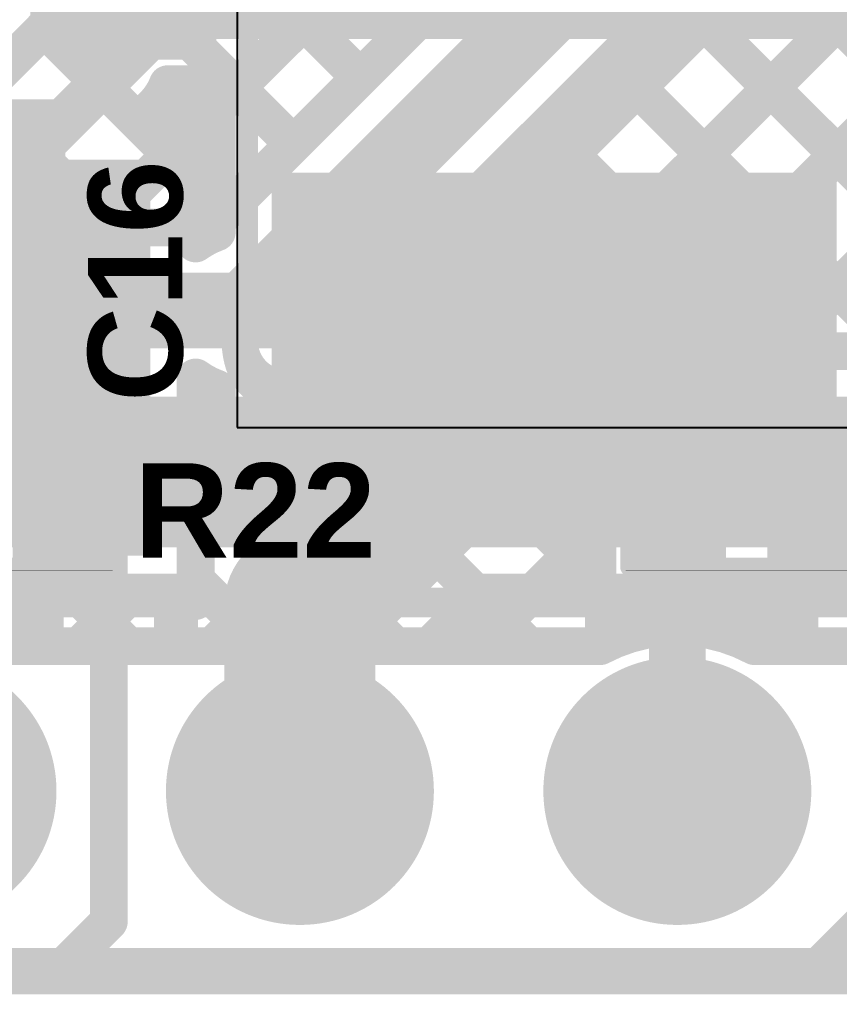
# Model space of a CAD drawing. Header units: millimetres. Extents: x 0.01 to 1.77, y 0.01 to 0.78.
# Drawn here: x 0.6863 to 0.9036, y 0.0067 to 0.2651 of the extents above; entities that cross this region are included whole.
import ezdxf

# ---------------------------------------------------------------- set-up
doc = ezdxf.new("R2010")
doc.units = ezdxf.units.MM
doc.header["$MEASUREMENT"] = 0
for name, color, linetype in [('BottomLayer', 5, 'Continuous'), ('BottomOverlay', 54, 'Continuous'), ('BottomSolder', 6, 'Continuous'), ('MultiLayer', 9, 'Continuous'), ('PadHoleLayer', 156, 'Continuous'), ('TopLayer', 1, 'Continuous'), ('TopOverlay', 2, 'Continuous'), ('TopPaste', 8, 'Continuous'), ('TopSolder', 216, 'Continuous'), ('ViaHoleLayer', 16, 'Continuous')]:
    doc.layers.add(name, color=color, linetype=linetype)
doc.styles.add('Arial', font='arialbd.ttf', dxfattribs={"height": 0.2})

# ---------------------------------------------------------------- blocks, each defined once
blk = doc.blocks.new('R__0402_9')
at = {"layer": 'TopLayer'}
for points in [[(-0.0275, -0.0125), (-0.0275, 0.0125), (-0.0095, 0.0125), (-0.0095, -0.0125)], [(0.0095, -0.0125), (0.0095, 0.0125), (0.0275, 0.0125), (0.0275, -0.0125)]]:
    blk.add_hatch(color=1, dxfattribs=at).paths.add_polyline_path(points)
at = {"layer": 'TopPaste'}
for points in [[(-0.0275, -0.0125), (-0.0275, 0.0125), (-0.0095, 0.0125), (-0.0095, -0.0125)], [(0.0095, -0.0125), (0.0095, 0.0125), (0.0275, 0.0125), (0.0275, -0.0125)]]:
    blk.add_hatch(color=8, dxfattribs=at).paths.add_polyline_path(points)
at = {"layer": 'TopSolder'}
for points in [[(-0.0315, -0.0165), (-0.0315, 0.0165), (-0.0055, 0.0165), (-0.0055, -0.0165)], [(0.0055, -0.0165), (0.0055, 0.0165), (0.0315, 0.0165), (0.0315, -0.0165)]]:
    blk.add_hatch(color=216, dxfattribs=at).paths.add_polyline_path(points)
at = {"layer": 'TopOverlay'}
for points, const_width in [([(-0.031, -0.016), (-0.031, 0.016)], 0.005), ([(-0.031, 0.016), (0.031, 0.016)], 0.005), ([(0.031, -0.016), (0.031, 0.016)], 0.005), ([(-0.031, -0.016), (0.031, -0.016)], 0.005), ([(-0.032, -0.017), (0.032, -0.017)], 0.000127)]:
    blk.add_lwpolyline(points, dxfattribs=dict(at, const_width=const_width))
for points, const_width in [([(-0.03225, 0.016, 1), (-0.02975, 0.016, 1)], 0.0025), ([(-0.03225, 0.016, 1), (-0.02975, 0.016, 1)], 0.0025), ([(0.02975, 0.016, 1), (0.03225, 0.016, 1)], 0.0025), ([(0.02975, 0.016, 1), (0.03225, 0.016, 1)], 0.0025), ([(-0.03225, -0.016, 1), (-0.02975, -0.016, 1)], 0.0025), ([(-0.03225, -0.016, 1), (-0.02975, -0.016, 1)], 0.0025), ([(0.02975, -0.016, 1), (0.03225, -0.016, 1)], 0.0025), ([(0.02975, -0.016, 1), (0.03225, -0.016, 1)], 0.0025), ([(-0.03203, -0.017, 1), (-0.03197, -0.017, 1)], 0.0000635), ([(0.03197, -0.017, 1), (0.03203, -0.017, 1)], 0.0000635)]:
    blk.add_lwpolyline(points, format="xyb", close=True, dxfattribs=dict(at, const_width=const_width))
blk = doc.blocks.new('R__0402_10')
at = {"layer": 'TopLayer'}
for points in [[(-0.0275, -0.0125), (-0.0275, 0.0125), (-0.0095, 0.0125), (-0.0095, -0.0125)], [(0.0095, -0.0125), (0.0095, 0.0125), (0.0275, 0.0125), (0.0275, -0.0125)]]:
    blk.add_hatch(color=1, dxfattribs=at).paths.add_polyline_path(points)
at = {"layer": 'TopPaste'}
for points in [[(-0.0275, -0.0125), (-0.0275, 0.0125), (-0.0095, 0.0125), (-0.0095, -0.0125)], [(0.0095, -0.0125), (0.0095, 0.0125), (0.0275, 0.0125), (0.0275, -0.0125)]]:
    blk.add_hatch(color=8, dxfattribs=at).paths.add_polyline_path(points)
at = {"layer": 'TopSolder'}
for points in [[(-0.0315, -0.0165), (-0.0315, 0.0165), (-0.0055, 0.0165), (-0.0055, -0.0165)], [(0.0055, -0.0165), (0.0055, 0.0165), (0.0315, 0.0165), (0.0315, -0.0165)]]:
    blk.add_hatch(color=216, dxfattribs=at).paths.add_polyline_path(points)
at = {"layer": 'TopOverlay'}
for points, const_width in [([(-0.031, -0.016), (-0.031, 0.016)], 0.005), ([(-0.031, 0.016), (0.031, 0.016)], 0.005), ([(0.031, -0.016), (0.031, 0.016)], 0.005), ([(-0.031, -0.016), (0.031, -0.016)], 0.005), ([(-0.032, -0.017), (0.032, -0.017)], 0.000127)]:
    blk.add_lwpolyline(points, dxfattribs=dict(at, const_width=const_width))
for points, const_width in [([(-0.03225, 0.016, 1), (-0.02975, 0.016, 1)], 0.0025), ([(-0.03225, 0.016, 1), (-0.02975, 0.016, 1)], 0.0025), ([(0.02975, 0.016, 1), (0.03225, 0.016, 1)], 0.0025), ([(0.02975, 0.016, 1), (0.03225, 0.016, 1)], 0.0025), ([(-0.03225, -0.016, 1), (-0.02975, -0.016, 1)], 0.0025), ([(-0.03225, -0.016, 1), (-0.02975, -0.016, 1)], 0.0025), ([(0.02975, -0.016, 1), (0.03225, -0.016, 1)], 0.0025), ([(0.02975, -0.016, 1), (0.03225, -0.016, 1)], 0.0025), ([(-0.03203, -0.017, 1), (-0.03197, -0.017, 1)], 0.0000635), ([(0.03197, -0.017, 1), (0.03203, -0.017, 1)], 0.0000635)]:
    blk.add_lwpolyline(points, format="xyb", close=True, dxfattribs=dict(at, const_width=const_width))
blk = doc.blocks.new('HDR1X10_30')
at = {"layer": 'BottomLayer'}
h = blk.add_hatch(color=5, dxfattribs=at)
edge = h.paths.add_edge_path()
edge.add_arc((0.1, 0), 0.0315, 0, 360)
h = blk.add_hatch(color=5, dxfattribs=at)
edge = h.paths.add_edge_path()
edge.add_arc((0.2, 0), 0.0315, 0, 360)
h = blk.add_hatch(color=5, dxfattribs=at)
edge = h.paths.add_edge_path()
edge.add_arc((0.3, 0), 0.0315, 0, 360)
at = {"layer": 'BottomSolder'}
h = blk.add_hatch(color=6, dxfattribs=at)
edge = h.paths.add_edge_path()
edge.add_arc((0.1, 0), 0.0355, 0, 360)
h = blk.add_hatch(color=6, dxfattribs=at)
edge = h.paths.add_edge_path()
edge.add_arc((0.2, 0), 0.0355, 0, 360)
h = blk.add_hatch(color=6, dxfattribs=at)
edge = h.paths.add_edge_path()
edge.add_arc((0.3, 0), 0.0355, 0, 360)
at = {"layer": 'MultiLayer'}
h = blk.add_hatch(color=9, dxfattribs=at)
edge = h.paths.add_edge_path()
edge.add_arc((0.1, 0), 0.0315, 0, 360)
h = blk.add_hatch(color=9, dxfattribs=at)
edge = h.paths.add_edge_path()
edge.add_arc((0.2, 0), 0.0315, 0, 360)
h = blk.add_hatch(color=9, dxfattribs=at)
edge = h.paths.add_edge_path()
edge.add_arc((0.3, 0), 0.0315, 0, 360)
at = {"layer": 'PadHoleLayer'}
h = blk.add_hatch(color=156, dxfattribs=at)
edge = h.paths.add_edge_path()
edge.add_arc((0.1, 0), 0.01969, 0, 360)
h = blk.add_hatch(color=156, dxfattribs=at)
edge = h.paths.add_edge_path()
edge.add_arc((0.2, 0), 0.01969, 0, 360)
at = {"layer": 'TopLayer'}
h = blk.add_hatch(color=1, dxfattribs=at)
edge = h.paths.add_edge_path()
edge.add_arc((0.1, 0), 0.0315, 0, 360)
h = blk.add_hatch(color=1, dxfattribs=at)
edge = h.paths.add_edge_path()
edge.add_arc((0.2, 0), 0.0315, 0, 360)
h = blk.add_hatch(color=1, dxfattribs=at)
edge = h.paths.add_edge_path()
edge.add_arc((0.3, 0), 0.0315, 0, 360)
at = {"layer": 'TopSolder'}
h = blk.add_hatch(color=216, dxfattribs=at)
edge = h.paths.add_edge_path()
edge.add_arc((0.1, 0), 0.0355, 0, 360)
h = blk.add_hatch(color=216, dxfattribs=at)
edge = h.paths.add_edge_path()
edge.add_arc((0.2, 0), 0.0355, 0, 360)
h = blk.add_hatch(color=216, dxfattribs=at)
edge = h.paths.add_edge_path()
edge.add_arc((0.3, 0), 0.0355, 0, 360)
at = {"layer": 'TopOverlay', "const_width": 0.00787}
for points in [[(0.95, 0.05), (0.025, 0.05)], [(0.95, -0.05), (-0.05, -0.05)]]:
    blk.add_lwpolyline(points, dxfattribs=at)
blk = doc.blocks.new('74404041010_36')
at = {"layer": 'TopLayer'}
for points in [[(-0.08957, 0.07087), (-0.03051, 0.07087), (-0.03051, -0.07087), (-0.08957, -0.07087)], [(0.03051, 0.07087), (0.08957, 0.07087), (0.08957, -0.07087), (0.03051, -0.07087)]]:
    blk.add_hatch(color=1, dxfattribs=at).paths.add_polyline_path(points)
at = {"layer": 'TopPaste'}
for points in [[(-0.08957, 0.07087), (-0.03051, 0.07087), (-0.03051, -0.07087), (-0.08957, -0.07087)], [(0.03051, 0.07087), (0.08957, 0.07087), (0.08957, -0.07087), (0.03051, -0.07087)]]:
    blk.add_hatch(color=8, dxfattribs=at).paths.add_polyline_path(points)
at = {"layer": 'TopSolder'}
for points in [[(-0.09357, 0.07487), (-0.02651, 0.07487), (-0.02651, -0.07487), (-0.09357, -0.07487)], [(0.02651, 0.07487), (0.09357, 0.07487), (0.09357, -0.07487), (0.02651, -0.07487)]]:
    blk.add_hatch(color=216, dxfattribs=at).paths.add_polyline_path(points)
at = {"layer": 'TopOverlay', "const_width": 0.005}
for points in [[(0.053, 0.081), (-0.054, 0.081)], [(0.053, -0.081), (-0.054, -0.081)]]:
    blk.add_lwpolyline(points, dxfattribs=at)
at = {"layer": 'TopOverlay', "const_width": 0.0025}
for points in [[(-0.05525, 0.081, 1), (-0.05275, 0.081, 1)], [(0.05175, 0.081, 1), (0.05425, 0.081, 1)], [(-0.05525, -0.081, 1), (-0.05275, -0.081, 1)], [(0.05175, -0.081, 1), (0.05425, -0.081, 1)]]:
    blk.add_lwpolyline(points, format="xyb", close=True, dxfattribs=at)
blk = doc.blocks.new('C__0805_45')
at = {"layer": 'TopLayer'}
for points in [[(-0.06, 0.03), (-0.02, 0.03), (-0.02, -0.03), (-0.06, -0.03)], [(0.02, 0.03), (0.06, 0.03), (0.06, -0.03), (0.02, -0.03)]]:
    blk.add_hatch(color=1, dxfattribs=at).paths.add_polyline_path(points)
at = {"layer": 'TopPaste'}
for points in [[(-0.06, 0.03), (-0.02, 0.03), (-0.02, -0.03), (-0.06, -0.03)], [(0.02, 0.03), (0.06, 0.03), (0.06, -0.03), (0.02, -0.03)]]:
    blk.add_hatch(color=8, dxfattribs=at).paths.add_polyline_path(points)
at = {"layer": 'TopSolder'}
for points in [[(-0.06276, 0.03276), (-0.01724, 0.03276), (-0.01724, -0.03276), (-0.06276, -0.03276)], [(0.01724, 0.03276), (0.06276, 0.03276), (0.06276, -0.03276), (0.01724, -0.03276)]]:
    blk.add_hatch(color=216, dxfattribs=at).paths.add_polyline_path(points)
at = {"layer": 'TopOverlay', "const_width": 0.005}
for points in [[(-0.064, 0.034), (-0.024, 0.034)], [(-0.064, -0.034), (-0.064, 0.034)], [(0.024, 0.034), (0.064, 0.034)], [(0.064, -0.034), (0.064, 0.034)], [(-0.064, -0.034), (-0.024, -0.034)], [(0.024, -0.034), (0.064, -0.034)]]:
    blk.add_lwpolyline(points, dxfattribs=at)
at = {"layer": 'TopOverlay', "const_width": 0.0025}
for points in [[(-0.06525, 0.034, 1), (-0.06275, 0.034, 1)], [(-0.06525, 0.034, 1), (-0.06275, 0.034, 1)], [(-0.02525, 0.034, 1), (-0.02275, 0.034, 1)], [(0.02275, 0.034, 1), (0.02525, 0.034, 1)], [(0.06275, 0.034, 1), (0.06525, 0.034, 1)], [(0.06275, 0.034, 1), (0.06525, 0.034, 1)], [(-0.06525, -0.034, 1), (-0.06275, -0.034, 1)], [(-0.06525, -0.034, 1), (-0.06275, -0.034, 1)], [(-0.02525, -0.034, 1), (-0.02275, -0.034, 1)], [(0.02275, -0.034, 1), (0.02525, -0.034, 1)], [(0.06275, -0.034, 1), (0.06525, -0.034, 1)], [(0.06275, -0.034, 1), (0.06525, -0.034, 1)]]:
    blk.add_lwpolyline(points, format="xyb", close=True, dxfattribs=at)
blk = doc.blocks.new('C__0805_46')
at = {"layer": 'TopLayer'}
for points in [[(-0.06, 0.03), (-0.02, 0.03), (-0.02, -0.03), (-0.06, -0.03)], [(0.02, 0.03), (0.06, 0.03), (0.06, -0.03), (0.02, -0.03)]]:
    blk.add_hatch(color=1, dxfattribs=at).paths.add_polyline_path(points)
at = {"layer": 'TopPaste'}
for points in [[(-0.06, 0.03), (-0.02, 0.03), (-0.02, -0.03), (-0.06, -0.03)], [(0.02, 0.03), (0.06, 0.03), (0.06, -0.03), (0.02, -0.03)]]:
    blk.add_hatch(color=8, dxfattribs=at).paths.add_polyline_path(points)
at = {"layer": 'TopSolder'}
for points in [[(-0.06276, 0.03276), (-0.01724, 0.03276), (-0.01724, -0.03276), (-0.06276, -0.03276)], [(0.01724, 0.03276), (0.06276, 0.03276), (0.06276, -0.03276), (0.01724, -0.03276)]]:
    blk.add_hatch(color=216, dxfattribs=at).paths.add_polyline_path(points)
at = {"layer": 'TopOverlay', "const_width": 0.005}
for points in [[(-0.064, 0.034), (-0.024, 0.034)], [(-0.064, -0.034), (-0.064, 0.034)], [(0.024, 0.034), (0.064, 0.034)], [(0.064, -0.034), (0.064, 0.034)], [(-0.064, -0.034), (-0.024, -0.034)], [(0.024, -0.034), (0.064, -0.034)]]:
    blk.add_lwpolyline(points, dxfattribs=at)
at = {"layer": 'TopOverlay', "const_width": 0.0025}
for points in [[(-0.06525, 0.034, 1), (-0.06275, 0.034, 1)], [(-0.06525, 0.034, 1), (-0.06275, 0.034, 1)], [(-0.02525, 0.034, 1), (-0.02275, 0.034, 1)], [(0.02275, 0.034, 1), (0.02525, 0.034, 1)], [(0.06275, 0.034, 1), (0.06525, 0.034, 1)], [(0.06275, 0.034, 1), (0.06525, 0.034, 1)], [(-0.06525, -0.034, 1), (-0.06275, -0.034, 1)], [(-0.06525, -0.034, 1), (-0.06275, -0.034, 1)], [(-0.02525, -0.034, 1), (-0.02275, -0.034, 1)], [(0.02275, -0.034, 1), (0.02525, -0.034, 1)], [(0.06275, -0.034, 1), (0.06525, -0.034, 1)], [(0.06275, -0.034, 1), (0.06525, -0.034, 1)]]:
    blk.add_lwpolyline(points, format="xyb", close=True, dxfattribs=at)

msp = doc.modelspace()

# ---------------------------------------------------------------- hatches: boundary and pattern name
at = {"layer": 'BottomLayer'}
h = msp.add_hatch(color=5, dxfattribs=at)
edge = h.paths.add_edge_path()
edge.add_arc((0.746, 0.188), 0.00787, 0, 360)
at = {"layer": 'TopLayer'}
for points in [[(0.692, 0.26), (0.899, 0.26), (0.899, 0.342), (0.692, 0.342)], [(0.65, 0.159), (0.694, 0.159), (0.694, 0.228), (0.65, 0.228)], [(0.688, 0.123), (0.721, 0.123), (0.721, 0.228), (0.688, 0.228)], [(0.889, 0.123), (1.505, 0.123), (1.505, 0.149), (0.889, 0.149)]]:
    msp.add_hatch(color=1, dxfattribs=at).paths.add_polyline_path(points)
h = msp.add_hatch(color=1, dxfattribs=at)
edge = h.paths.add_edge_path()
edge.add_arc((0.746, 0.188), 0.00787, 0, 360)
at = {"layer": 'ViaHoleLayer'}
h = msp.add_hatch(color=16, dxfattribs=at)
edge = h.paths.add_edge_path()
edge.add_arc((0.746, 0.188), 0.00591, 0, 360)

# ---------------------------------------------------------------- linework, layer by layer
at = {"layer": 'BottomLayer'}
for points, const_width in [([(0.78024, 0.1772), (1.13205, 0.529)], 0.01), ([(0.67162, 0.21), (0.84845, 0.38682)], 0.01), ([(0.70698, 0.21), (0.845, 0.34802)], 0.01), ([(0.71791, 0.34379), (0.79429, 0.26741)], 0.01), ([(0.70023, 0.32612), (0.77662, 0.24973)], 0.01), ([(0.73689, 0.21), (0.845, 0.31811)], 0.01), ([(0.746, 0.188), (0.867, 0.309)], 0.02), ([(0.68255, 0.30844), (0.75894, 0.23205)], 0.01), ([(0.76631, 0.1772), (0.88252, 0.2934)], 0.01), ([(0.87844, 0.28933), (0.911, 0.25677)], 0.01), ([(0.8156, 0.1772), (0.911, 0.2726)], 0.01), ([(0.86076, 0.27165), (0.91017, 0.22224)], 0.01), ([(0.66331, 0.2332), (0.69156, 0.26144)], 0.01), ([(0.69282, 0.26282), (0.74126, 0.21437)], 0.01), ([(0.84308, 0.25397), (0.91986, 0.1772)], 0.01), ([(0.6752, 0.24508), (0.71028, 0.21)], 0.01), ([(0.82541, 0.23629), (0.8845, 0.1772)], 0.01), ([(0.85095, 0.1772), (0.91047, 0.23672)], 0.01), ([(0.80773, 0.21862), (0.84915, 0.1772)], 0.01), ([(0.62, 0.21), (0.73689, 0.21)], 0.01), ([(0.88631, 0.1772), (0.91891, 0.2098)], 0.01), ([(0.79005, 0.20094), (0.81379, 0.1772)], 0.01), ([(0.62, 0.188), (0.746, 0.188)], 0.02), ([(0.77237, 0.18326), (0.77844, 0.1772)], 0.01), ([(0.76631, 0.1772), (0.7958, 0.1772)], 0.01), ([(0.7958, 0.1772), (0.9368, 0.1772)], 0.01), ([(0.6022, 0.1452), (0.7958, 0.1452)], 0.04), ([(0.76063, 0.11002), (0.7958, 0.1452)], 0.04), ([(0.7958, 0.1452), (0.9368, 0.1452)], 0.04), ([(0.76063, 0.06063), (0.76063, 0.11002)], 0.04), ([(0.61545, 0.1132), (0.72879, 0.1132)], 0.01), ([(0.70102, 0.1132), (0.71521, 0.099)], 0.01), ([(0.70205, 0.099), (0.71624, 0.1132)], 0.01), ([(0.79486, 0.099), (0.80906, 0.1132)], 0.01), ([(0.80807, 0.11221), (0.82128, 0.099)], 0.01), ([(0.80811, 0.099), (0.82231, 0.1132)], 0.01), ([(0.80906, 0.1132), (0.92355, 0.1132)], 0.01), ([(0.84244, 0.1132), (0.85231, 0.10332)], 0.01), ([(0.84609, 0.10162), (0.85766, 0.1132)], 0.01), ([(0.87779, 0.1132), (0.89199, 0.099)], 0.01), ([(0.8796, 0.09977), (0.89302, 0.1132)], 0.01), ([(0.72863, 0.099), (0.72863, 0.11002)], 0.01), ([(0.68112, 0.099), (0.72863, 0.099)], 0.01), ([(0.79486, 0.099), (0.84014, 0.099)], 0.01), ([(0.88112, 0.099), (0.91713, 0.099)], 0.01)]:
    msp.add_lwpolyline(points, dxfattribs=dict(at, const_width=const_width))
at = {"layer": 'BottomLayer', "const_width": 0.01}
for points in [[(0.698, 0.277, -0.198912), (0.69156, 0.26144)], [(0.72863, 0.11002, -0.024832), (0.72879, 0.1132)], [(0.72863, 0.11002, -0.024832), (0.72879, 0.1132)], [(0.84014, 0.099, -0.250229), (0.88112, 0.099)]]:
    msp.add_lwpolyline(points, format="xyb", dxfattribs=at)
at = {"layer": 'BottomLayer'}
for points, const_width in [([(0.79179, 0.26741, 1), (0.79679, 0.26741, 1)], 0.005), ([(0.68906, 0.26144, 1), (0.69406, 0.26144, 1)], 0.005), ([(0.68906, 0.26144, 1), (0.69406, 0.26144, 1)], 0.005), ([(0.69032, 0.26282, 1), (0.69532, 0.26282, 1)], 0.005), ([(0.84058, 0.25397, 1), (0.84558, 0.25397, 1)], 0.005), ([(0.77412, 0.24973, 1), (0.77912, 0.24973, 1)], 0.005), ([(0.82291, 0.23629, 1), (0.82791, 0.23629, 1)], 0.005), ([(0.75644, 0.23205, 1), (0.76144, 0.23205, 1)], 0.005), ([(0.80523, 0.21862, 1), (0.81023, 0.21862, 1)], 0.005), ([(0.73876, 0.21437, 1), (0.74376, 0.21437, 1)], 0.005), ([(0.70448, 0.21, 1), (0.70948, 0.21, 1)], 0.005), ([(0.70778, 0.21, 1), (0.71278, 0.21, 1)], 0.005), ([(0.73439, 0.21, 1), (0.73939, 0.21, 1)], 0.005), ([(0.73439, 0.21, 1), (0.73939, 0.21, 1)], 0.005), ([(0.78755, 0.20094, 1), (0.79255, 0.20094, 1)], 0.005), ([(0.741, 0.188, 1), (0.751, 0.188, 1)], 0.01), ([(0.741, 0.188, 1), (0.751, 0.188, 1)], 0.01), ([(0.76987, 0.18326, 1), (0.77487, 0.18326, 1)], 0.005), ([(0.76381, 0.1772, 1), (0.76881, 0.1772, 1)], 0.005), ([(0.76381, 0.1772, 1), (0.76881, 0.1772, 1)], 0.005), ([(0.77594, 0.1772, 1), (0.78094, 0.1772, 1)], 0.005), ([(0.77774, 0.1772, 1), (0.78274, 0.1772, 1)], 0.005), ([(0.7933, 0.1772, 1), (0.7983, 0.1772, 1)], 0.005), ([(0.7933, 0.1772, 1), (0.7983, 0.1772, 1)], 0.005), ([(0.81129, 0.1772, 1), (0.81629, 0.1772, 1)], 0.005), ([(0.8131, 0.1772, 1), (0.8181, 0.1772, 1)], 0.005), ([(0.84665, 0.1772, 1), (0.85165, 0.1772, 1)], 0.005), ([(0.84845, 0.1772, 1), (0.85345, 0.1772, 1)], 0.005), ([(0.882, 0.1772, 1), (0.887, 0.1772, 1)], 0.005), ([(0.88381, 0.1772, 1), (0.88881, 0.1772, 1)], 0.005), ([(0.7858, 0.1452, 1), (0.8058, 0.1452, 1)], 0.02), ([(0.7858, 0.1452, 1), (0.8058, 0.1452, 1)], 0.02), ([(0.7858, 0.1452, 1), (0.8058, 0.1452, 1)], 0.02), ([(0.75063, 0.11002, 1), (0.77063, 0.11002, 1)], 0.02), ([(0.75063, 0.11002, 1), (0.77063, 0.11002, 1)], 0.02), ([(0.69852, 0.1132, 1), (0.70352, 0.1132, 1)], 0.005), ([(0.71374, 0.1132, 1), (0.71874, 0.1132, 1)], 0.005), ([(0.72629, 0.1132, 1), (0.73129, 0.1132, 1)], 0.005), ([(0.72629, 0.1132, 1), (0.73129, 0.1132, 1)], 0.005), ([(0.72629, 0.1132, 1), (0.73129, 0.1132, 1)], 0.005), ([(0.80557, 0.11221, 1), (0.81057, 0.11221, 1)], 0.005), ([(0.80656, 0.1132, 1), (0.81156, 0.1132, 1)], 0.005), ([(0.80656, 0.1132, 1), (0.81156, 0.1132, 1)], 0.005), ([(0.81981, 0.1132, 1), (0.82481, 0.1132, 1)], 0.005), ([(0.83994, 0.1132, 1), (0.84494, 0.1132, 1)], 0.005), ([(0.85516, 0.1132, 1), (0.86016, 0.1132, 1)], 0.005), ([(0.87529, 0.1132, 1), (0.88029, 0.1132, 1)], 0.005), ([(0.89052, 0.1132, 1), (0.89552, 0.1132, 1)], 0.005), ([(0.72613, 0.11002, 1), (0.73113, 0.11002, 1)], 0.005), ([(0.72613, 0.11002, 1), (0.73113, 0.11002, 1)], 0.005), ([(0.72613, 0.11002, 1), (0.73113, 0.11002, 1)], 0.005), ([(0.84359, 0.10162, 1), (0.84859, 0.10162, 1)], 0.005), ([(0.84981, 0.10332, 1), (0.85481, 0.10332, 1)], 0.005), ([(0.69955, 0.099, 1), (0.70455, 0.099, 1)], 0.005), ([(0.71271, 0.099, 1), (0.71771, 0.099, 1)], 0.005), ([(0.72613, 0.099, 1), (0.73113, 0.099, 1)], 0.005), ([(0.72613, 0.099, 1), (0.73113, 0.099, 1)], 0.005), ([(0.79236, 0.099, 1), (0.79736, 0.099, 1)], 0.005), ([(0.79236, 0.099, 1), (0.79736, 0.099, 1)], 0.005), ([(0.80561, 0.099, 1), (0.81061, 0.099, 1)], 0.005), ([(0.81878, 0.099, 1), (0.82378, 0.099, 1)], 0.005), ([(0.83764, 0.099, 1), (0.84264, 0.099, 1)], 0.005), ([(0.83764, 0.099, 1), (0.84264, 0.099, 1)], 0.005), ([(0.8771, 0.09977, 1), (0.8821, 0.09977, 1)], 0.005), ([(0.87862, 0.099, 1), (0.88362, 0.099, 1)], 0.005), ([(0.87862, 0.099, 1), (0.88362, 0.099, 1)], 0.005), ([(0.88949, 0.099, 1), (0.89449, 0.099, 1)], 0.005), ([(0.75063, 0.06063, 1), (0.77063, 0.06063, 1)], 0.02)]:
    msp.add_lwpolyline(points, format="xyb", close=True, dxfattribs=dict(at, const_width=const_width))
at = {"layer": 'TopLayer'}
for p, q in [((0.744, 0.343), (0.744, 0.157)), ((0.744, 0.157), (0.914, 0.157))]:
    msp.add_line(p, q, dxfattribs=at)
for points, const_width in [([(0.71069, 0.25369), (0.71069, 0.28728)], 0.008), ([(0.697, 0.24), (0.71069, 0.25369)], 0.008), ([(0.72564, 0.248), (0.73859, 0.248)], 0.01), ([(0.73859, 0.20871), (0.73859, 0.248)], 0.01), ([(0.71963, 0.24), (0.72199, 0.24236)], 0.01), ([(0.733, 0.23602), (0.73859, 0.24161)], 0.01), ([(0.546, 0.24), (0.697, 0.24)], 0.008), ([(0.71963, 0.24), (0.733, 0.24)], 0.01), ([(0.733, 0.20575), (0.733, 0.24)], 0.01), ([(0.733, 0.22264), (0.73859, 0.21705)], 0.01), ([(0.82504, 0.188), (0.828, 0.19096)], 0.02), ([(0.746, 0.188), (0.82504, 0.188)], 0.02), ([(0.733, 0.111), (0.733, 0.17025)], 0.01), ([(0.733, 0.16531), (0.73606, 0.16837)], 0.01), ([(0.73859, 0.157), (0.73859, 0.16729)], 0.01), ([(0.73859, 0.157), (0.74017, 0.15317)], 0.01), ([(0.74017, 0.15317), (0.744, 0.15159)], 0.01), ([(0.733, 0.15193), (0.78593, 0.099)], 0.01), ([(0.733, 0.12995), (0.75248, 0.14943)], 0.01), ([(0.7374, 0.099), (0.78783, 0.14943)], 0.01), ([(0.74513, 0.14943), (0.8395, 0.14943)], 0.01), ([(0.77085, 0.14943), (0.82128, 0.099)], 0.01), ([(0.77532, 0.10157), (0.82319, 0.14943)], 0.01), ([(0.8062, 0.14943), (0.8395, 0.11614)], 0.01), ([(0.8395, 0.1115), (0.8395, 0.14943)], 0.01), ([(0.86063, 0.06063), (0.86063, 0.13535)], 0.015), ([(0.6975, 0.1135), (0.6975, 0.136)], 0.01), ([(0.71, 0.026), (0.71, 0.136)], 0.01), ([(0.8975, 0.1135), (0.8975, 0.136)], 0.01), ([(0.80811, 0.099), (0.8395, 0.13039)], 0.01), ([(0.733, 0.11657), (0.74748, 0.10209)], 0.01), ([(0.84113, 0.09951), (0.84113, 0.1115)], 0.01), ([(0.727, 0.111), (0.733, 0.111)], 0.01), ([(0.727, 0.099), (0.727, 0.111)], 0.01), ([(0.88013, 0.11086), (0.88249, 0.1085)], 0.01), ([(0.68013, 0.1085), (0.693, 0.1085)], 0.01), ([(0.693, 0.099), (0.693, 0.1085)], 0.01), ([(0.88013, 0.1085), (0.893, 0.1085)], 0.01), ([(0.88013, 0.10031), (0.88832, 0.1085)], 0.01), ([(0.88013, 0.09951), (0.88013, 0.1085)], 0.01), ([(0.88249, 0.1085), (0.89199, 0.099)], 0.01), ([(0.893, 0.099), (0.893, 0.1085)], 0.01), ([(0.68112, 0.099), (0.693, 0.099)], 0.01), ([(0.727, 0.099), (0.74014, 0.099)], 0.01), ([(0.78112, 0.099), (0.84014, 0.099)], 0.01), ([(0.88112, 0.099), (0.893, 0.099)], 0.01), ([(0.698, 0.014), (0.71, 0.026)], 0.01), ([(0.898, 0.014), (0.91, 0.026)], 0.01), ([(0.498, 0.014), (0.698, 0.014)], 0.01), ([(0.698, 0.014), (0.898, 0.014)], 0.01)]:
    msp.add_lwpolyline(points, dxfattribs=dict(at, const_width=const_width))
for points, const_width in [([(0.70869, 0.25369, 1), (0.71269, 0.25369, 1)], 0.004), ([(0.70869, 0.25369, 1), (0.71269, 0.25369, 1)], 0.004), ([(0.72314, 0.248, 1), (0.72814, 0.248, 1)], 0.005), ([(0.72314, 0.248, 1), (0.72814, 0.248, 1)], 0.005), ([(0.72314, 0.248, 1), (0.72814, 0.248, 1)], 0.005), ([(0.73609, 0.248, 1), (0.74109, 0.248, 1)], 0.005), ([(0.73609, 0.248, 1), (0.74109, 0.248, 1)], 0.005), ([(0.71949, 0.24236, 1), (0.72449, 0.24236, 1)], 0.005), ([(0.71949, 0.24236, 1), (0.72449, 0.24236, 1)], 0.005), ([(0.7195, 0.24237, 1), (0.7245, 0.24237, 1)], 0.005), ([(0.73609, 0.24161, 1), (0.74109, 0.24161, 1)], 0.005), ([(0.695, 0.24, 1), (0.699, 0.24, 1)], 0.004), ([(0.695, 0.24, 1), (0.699, 0.24, 1)], 0.004), ([(0.71713, 0.24, 1), (0.72213, 0.24, 1)], 0.005), ([(0.71713, 0.24, 1), (0.72213, 0.24, 1)], 0.005), ([(0.7305, 0.24, 1), (0.7355, 0.24, 1)], 0.005), ([(0.7305, 0.24, 1), (0.7355, 0.24, 1)], 0.005), ([(0.7305, 0.23602, 1), (0.7355, 0.23602, 1)], 0.005), ([(0.7305, 0.22264, 1), (0.7355, 0.22264, 1)], 0.005), ([(0.73609, 0.21705, 1), (0.74109, 0.21705, 1)], 0.005), ([(0.73609, 0.20871, 1), (0.74109, 0.20871, 1)], 0.005), ([(0.73609, 0.20871, 1), (0.74109, 0.20871, 1)], 0.005), ([(0.7305, 0.20575, 1), (0.7355, 0.20575, 1)], 0.005), ([(0.7305, 0.20575, 1), (0.7355, 0.20575, 1)], 0.005), ([(0.823, 0.19096, 1), (0.833, 0.19096, 1)], 0.01), ([(0.741, 0.188, 1), (0.751, 0.188, 1)], 0.01), ([(0.82004, 0.188, 1), (0.83004, 0.188, 1)], 0.01), ([(0.82004, 0.188, 1), (0.83004, 0.188, 1)], 0.01), ([(0.7305, 0.17025, 1), (0.7355, 0.17025, 1)], 0.005), ([(0.7305, 0.17025, 1), (0.7355, 0.17025, 1)], 0.005), ([(0.73356, 0.16837, 1), (0.73856, 0.16837, 1)], 0.005), ([(0.73609, 0.16729, 1), (0.74109, 0.16729, 1)], 0.005), ([(0.73609, 0.16729, 1), (0.74109, 0.16729, 1)], 0.005), ([(0.7305, 0.16531, 1), (0.7355, 0.16531, 1)], 0.005), ([(0.73609, 0.157, 1), (0.74109, 0.157, 1)], 0.005), ([(0.73609, 0.157, 1), (0.74109, 0.157, 1)], 0.005), ([(0.73767, 0.15317, 1), (0.74267, 0.15317, 1)], 0.005), ([(0.73767, 0.15317, 1), (0.74267, 0.15317, 1)], 0.005), ([(0.7305, 0.15193, 1), (0.7355, 0.15193, 1)], 0.005), ([(0.7415, 0.15159, 1), (0.7465, 0.15159, 1)], 0.005), ([(0.74263, 0.14943, 1), (0.74763, 0.14943, 1)], 0.005), ([(0.74998, 0.14943, 1), (0.75498, 0.14943, 1)], 0.005), ([(0.76835, 0.14943, 1), (0.77335, 0.14943, 1)], 0.005), ([(0.78533, 0.14943, 1), (0.79033, 0.14943, 1)], 0.005), ([(0.8037, 0.14943, 1), (0.8087, 0.14943, 1)], 0.005), ([(0.82069, 0.14943, 1), (0.82569, 0.14943, 1)], 0.005), ([(0.837, 0.14943, 1), (0.842, 0.14943, 1)], 0.005), ([(0.837, 0.14943, 1), (0.842, 0.14943, 1)], 0.005), ([(0.85688, 0.13535, 1), (0.86438, 0.13535, 1)], 0.0075), ([(0.695, 0.136, 1), (0.7, 0.136, 1)], 0.005), ([(0.7075, 0.136, 1), (0.7125, 0.136, 1)], 0.005), ([(0.895, 0.136, 1), (0.9, 0.136, 1)], 0.005), ([(0.7305, 0.12995, 1), (0.7355, 0.12995, 1)], 0.005), ([(0.837, 0.13039, 1), (0.842, 0.13039, 1)], 0.005), ([(0.7305, 0.11657, 1), (0.7355, 0.11657, 1)], 0.005), ([(0.837, 0.11614, 1), (0.842, 0.11614, 1)], 0.005), ([(0.695, 0.1135, 1), (0.7, 0.1135, 1)], 0.005), ([(0.837, 0.1115, 1), (0.842, 0.1115, 1)], 0.005), ([(0.83863, 0.1115, 1), (0.84363, 0.1115, 1)], 0.005), ([(0.895, 0.1135, 1), (0.9, 0.1135, 1)], 0.005), ([(0.7245, 0.111, 1), (0.7295, 0.111, 1)], 0.005), ([(0.7245, 0.111, 1), (0.7295, 0.111, 1)], 0.005), ([(0.7305, 0.111, 1), (0.7355, 0.111, 1)], 0.005), ([(0.7305, 0.111, 1), (0.7355, 0.111, 1)], 0.005), ([(0.87763, 0.11086, 1), (0.88263, 0.11086, 1)], 0.005), ([(0.6905, 0.1085, 1), (0.6955, 0.1085, 1)], 0.005), ([(0.6905, 0.1085, 1), (0.6955, 0.1085, 1)], 0.005), ([(0.87763, 0.1085, 1), (0.88263, 0.1085, 1)], 0.005), ([(0.87763, 0.1085, 1), (0.88263, 0.1085, 1)], 0.005), ([(0.87999, 0.1085, 1), (0.88499, 0.1085, 1)], 0.005), ([(0.87999, 0.1085, 1), (0.88499, 0.1085, 1)], 0.005), ([(0.88582, 0.1085, 1), (0.89082, 0.1085, 1)], 0.005), ([(0.8905, 0.1085, 1), (0.8955, 0.1085, 1)], 0.005), ([(0.8905, 0.1085, 1), (0.8955, 0.1085, 1)], 0.005), ([(0.74498, 0.10209, 1), (0.74998, 0.10209, 1)], 0.005), ([(0.77282, 0.10157, 1), (0.77782, 0.10157, 1)], 0.005), ([(0.6905, 0.099, 1), (0.6955, 0.099, 1)], 0.005), ([(0.6905, 0.099, 1), (0.6955, 0.099, 1)], 0.005), ([(0.7245, 0.099, 1), (0.7295, 0.099, 1)], 0.005), ([(0.7245, 0.099, 1), (0.7295, 0.099, 1)], 0.005), ([(0.7349, 0.099, 1), (0.7399, 0.099, 1)], 0.005), ([(0.73764, 0.099, 1), (0.74264, 0.099, 1)], 0.005), ([(0.73764, 0.099, 1), (0.74264, 0.099, 1)], 0.005), ([(0.77862, 0.099, 1), (0.78362, 0.099, 1)], 0.005), ([(0.77862, 0.099, 1), (0.78362, 0.099, 1)], 0.005), ([(0.78343, 0.099, 1), (0.78843, 0.099, 1)], 0.005), ([(0.80561, 0.099, 1), (0.81061, 0.099, 1)], 0.005), ([(0.81878, 0.099, 1), (0.82378, 0.099, 1)], 0.005), ([(0.83764, 0.099, 1), (0.84264, 0.099, 1)], 0.005), ([(0.83863, 0.09951, 1), (0.84363, 0.09951, 1)], 0.005), ([(0.87763, 0.10031, 1), (0.88263, 0.10031, 1)], 0.005), ([(0.87763, 0.09951, 1), (0.88263, 0.09951, 1)], 0.005), ([(0.87862, 0.099, 1), (0.88362, 0.099, 1)], 0.005), ([(0.88949, 0.099, 1), (0.89449, 0.099, 1)], 0.005), ([(0.8905, 0.099, 1), (0.8955, 0.099, 1)], 0.005), ([(0.8905, 0.099, 1), (0.8955, 0.099, 1)], 0.005), ([(0.85688, 0.06063, 1), (0.86438, 0.06063, 1)], 0.0075), ([(0.7075, 0.026, 1), (0.7125, 0.026, 1)], 0.005), ([(0.7075, 0.026, 1), (0.7125, 0.026, 1)], 0.005), ([(0.6955, 0.014, 1), (0.7005, 0.014, 1)], 0.005), ([(0.6955, 0.014, 1), (0.7005, 0.014, 1)], 0.005), ([(0.6955, 0.014, 1), (0.7005, 0.014, 1)], 0.005), ([(0.8955, 0.014, 1), (0.9005, 0.014, 1)], 0.005), ([(0.8955, 0.014, 1), (0.9005, 0.014, 1)], 0.005)]:
    msp.add_lwpolyline(points, format="xyb", close=True, dxfattribs=dict(at, const_width=const_width))
at = {"layer": 'TopLayer', "const_width": 0.01}
for points in [[(0.72564, 0.248, -0.106219), (0.72199, 0.24236)], [(0.72564, 0.248, -0.105909), (0.722, 0.24237)], [(0.733, 0.20575, -0.072264), (0.73859, 0.20871)], [(0.73859, 0.16729, -0.072264), (0.733, 0.17025)], [(0.74014, 0.099, -0.250229), (0.78112, 0.099)]]:
    msp.add_lwpolyline(points, format="xyb", dxfattribs=at)

# ---------------------------------------------------------------- block references
for name, p, rotation in [('74404041010_36', (0.828, 0.251), 270), ('HDR1X10_30', (0.96063, 0.06063), 180)]:
    msp.add_blockref(name, p, dxfattribs=dict(rotation=rotation))
for name, p in [('C__0805_45', (0.672, 0.291)), ('C__0805_46', (0.632, 0.196)), ('R__0402_9', (0.679, 0.136)), ('R__0402_10', (0.879, 0.136))]:
    msp.add_blockref(name, p)

# ---------------------------------------------------------------- texts
at = {"layer": 'BottomOverlay', "style": 'Arial', "text_generation_flag": 2}
msp.add_text('+5', height=0.06, rotation=270, dxfattribs=at).set_placement((0.7407, 0.109))
at = {"layer": 'TopOverlay', "style": 'Arial'}
msp.add_text('C16', height=0.025, rotation=90, dxfattribs=at).set_placement((0.7295, 0.16376))
msp.add_text('R22', height=0.025, dxfattribs=at).set_placement((0.71668, 0.1225))

doc.saveas('drawing.dxf')
